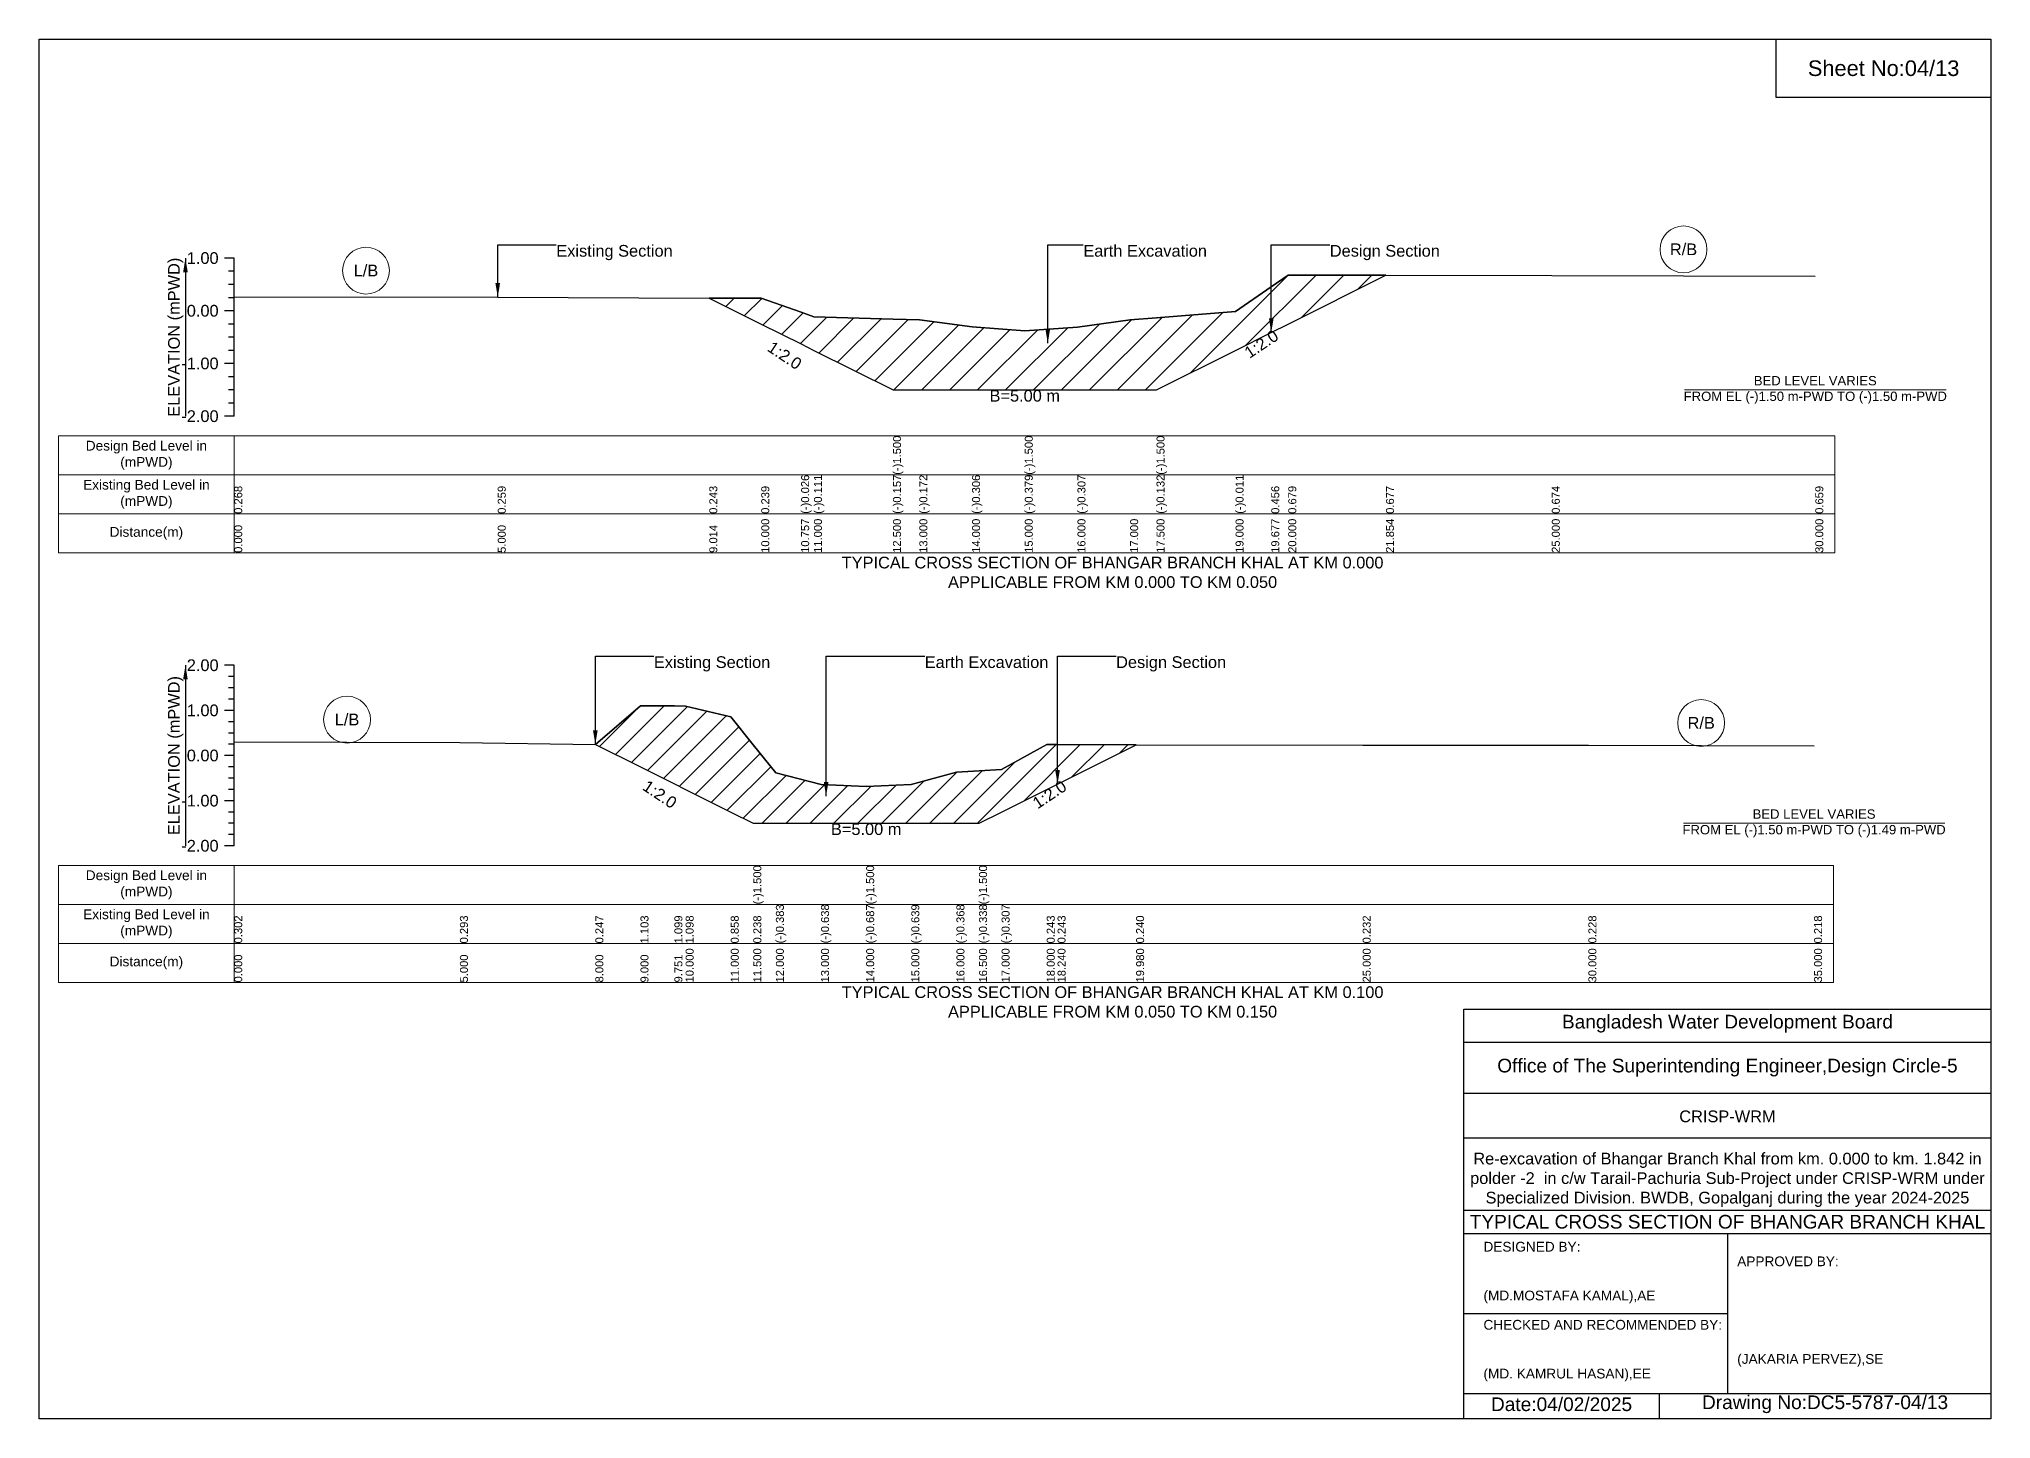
# Model space of a CAD drawing. Header units: inches. Extents: x 91000 to 238000, y -13637 to 0.
# Drawn here: x 130000 to 138000, y -5656 to 0 of the extents above; entities that cross this region are included whole.
import ezdxf

# ---------------------------------------------------------------- set-up
doc = ezdxf.new("R2010")
doc.units = ezdxf.units.IN
doc.header["$LTSCALE"] = 7
doc.header["$MEASUREMENT"] = 0
for name, color, linetype, lineweight in [('Cross section Data Border', 7, 'Continuous', 9), ('Cross Section Labels', 7, 'Continuous', 9), ('Existing_Bed_Level for Xsection', 7, 'Continuous', 25)]:
    doc.layers.add(name, color=color, linetype=linetype, lineweight=lineweight)
doc.styles.get("Standard").update_dxf_attribs({"font": 'arial.ttf'})
doc.dimstyles.get("Standard").update_dxf_attribs({"dimtxt": 0.18, "dimasz": 0.18, "dimexe": 0.18, "dimexo": 0.0625, "dimgap": 0.09, "dimtad": 0, "dimtih": 1, "dimtoh": 1, "dimdec": 4, "dimzin": 0, "dimdsep": 46, "dimtxsty": 'Standard', "dimcen": 0.09, "dimadec": 0, "dimazin": 0, "dimtfac": 1, "dimtdec": 4, "dimtofl": 0, "dimtmove": 0, "dimatfit": 3, "dimfxl": 1, "dimtolj": 1, "dimtzin": 0, "dimarcsym": 0})

msp = doc.modelspace()

# ---------------------------------------------------------------- hatches: boundary and pattern name
at = {"layer": 'Existing_Bed_Level for Xsection'}
h = msp.add_hatch(dxfattribs=at)
h.set_pattern_fill('ANSI31', color=256, scale=648, style=0)
h.paths.add_polyline_path([(132747, -1061.7), (132960, -1168.1), (133123.5, -1249.9), (133176, -1276.1), (133500, -1438.1), (133608, -1438.1), (133824, -1438.1), (134040, -1438.1), (134256, -1438.1), (134472, -1438.1), (134580, -1438.1), (134904, -1276.1), (135050.3, -1203), (135120, -1168.1), (135520.5, -967.9), (135120, -967.5), (135050.3, -1015.6), (134904, -1116.5), (134580, -1142.6), (134472, -1151.3), (134256, -1180.4), (134040, -1196), (133824, -1180.2), (133608, -1151.3), (133500, -1148), (133176, -1138.1), (133123.5, -1119.7), (132960, -1062.5)])
h = msp.add_hatch(dxfattribs=at)
h.set_pattern_fill('ANSI31', color=256, scale=555, style=0)
h.paths.add_polyline_path([(132280.4, -2890.9), (132465, -2983.2), (132604, -3052.6), (132650, -3075.7), (132835, -3168.2), (132927.5, -3214.4), (133020, -3214.4), (133205, -3214.4), (133390, -3214.4), (133575, -3214.4), (133760, -3214.4), (133852.5, -3214.4), (133945, -3168.2), (134130, -3075.7), (134174.4, -3053.5), (134496.3, -2892.5), (134174.4, -2892), (134130, -2891.9), (133945, -2993.7), (133852.5, -2999.3), (133760, -3005), (133575, -3055.1), (133390, -3064), (133205, -3054.9), (133020, -3007.8), (132927.5, -2893), (132835, -2778.2), (132650, -2733.8), (132604, -2733.5), (132465, -2732.8)])

# ---------------------------------------------------------------- linework, layer by layer
for points in [[(130000, 0), (138000, 0), (138000, -5656), (130000, -5656)], [(137120, 0), (138000, 0), (138000, -240), (137120, -240)]]:
    msp.add_lwpolyline(points, close=True)
for points in [[(135840, -5656), (135840, -3976), (138000, -3976)], [(135840, -4112), (138000, -4112)], [(135840, -4320), (138000, -4320)], [(135840, -4504), (138000, -4504)], [(135840, -4800), (138000, -4800)], [(135840, -4896), (138000, -4896)], [(136920, -4896), (136920, -5552)], [(135840, -5224), (136920, -5224)], [(135840, -5552), (138000, -5552)], [(136640, -5552), (136640, -5656)]]:
    msp.add_lwpolyline(points)
at = {"layer": 'Cross section Data Border'}
for points in [[(130080, -1626.1), (137360, -1626.1), (137360, -2106.1), (130080, -2106.1)], [(130080, -3386.9), (137355, -3386.9), (137355, -3866.9), (130080, -3866.9)]]:
    msp.add_lwpolyline(points, close=True, dxfattribs=at)
for points in [[(130800, -1626.1), (130800, -2106.1)], [(130080, -1786.1), (137360, -1786.1)], [(130080, -1946.1), (137360, -1946.1)], [(130800, -3386.9), (130800, -3866.9)], [(130080, -3546.9), (137355, -3546.9)], [(130080, -3706.9), (137355, -3706.9)]]:
    msp.add_lwpolyline(points, dxfattribs=at)
at = {"layer": 'Cross Section Labels'}
for points in [[(136744.2, -1438.1), (137815.8, -1438.1)], [(136739.2, -3214.4), (137810.8, -3214.4)]]:
    msp.add_lwpolyline(points, dxfattribs=at)
for centre in [(136740, -862.2), (131340, -949.2), (131262.5, -2789.4), (136812.5, -2803.2)]:
    msp.add_circle(centre, 96, dxfattribs=at)
at = {"layer": 'Existing_Bed_Level for Xsection'}
for points in [[(130800, -898.1), (130760, -898.1)], [(130800, -952.1), (130776, -952.1)], [(130800, -1546.1), (130800, -1330.1), (130800, -1114.1), (130800, -898.1)], [(130800, -1006.1), (130776, -1006.1)], [(130800, -1056.2), (131880, -1058.2), (132747, -1061.7), (132960, -1062.5), (133123.5, -1119.7), (133176, -1138.1), (133500, -1148), (133500, -1148), (133608, -1151.3), (133824, -1180.2), (134040, -1196), (134040, -1196), (134256, -1180.4), (134472, -1151.3), (134580, -1142.6), (134580, -1142.6), (134904, -1116.5), (135050.3, -1015.6), (135120, -967.5), (135520.5, -967.9), (136200, -968.6), (137280, -971.8)], [(130800, -1114.1), (130760, -1114.1)], [(130800, -1060.1), (130776, -1060.1)], [(130800, -1168.1), (130776, -1168.1)], [(130800, -1222.1), (130776, -1222.1)], [(130800, -1276.1), (130776, -1276.1)], [(130800, -1330.1), (130760, -1330.1)], [(130800, -1384.1), (130776, -1384.1)], [(130800, -1438.1), (130776, -1438.1)], [(130800, -1492.1), (130776, -1492.1)], [(130800, -1546.1), (130760, -1546.1)], [(130800, -2566.9), (130760, -2566.9)], [(130800, -2613.2), (130776, -2613.2)], [(130800, -3306.9), (130800, -3121.9), (130800, -2936.9), (130800, -2751.9), (130800, -2566.9)], [(130800, -2659.4), (130776, -2659.4)], [(130800, -2705.7), (130776, -2705.7)], [(130800, -2751.9), (130760, -2751.9)], [(130800, -2798.2), (130776, -2798.2)], [(130800, -2881), (131725, -2882.7), (132280, -2891.2), (132280.4, -2890.9), (132465, -2732.8), (132604, -2733.5), (132650, -2733.8), (132835, -2778.2), (132927.5, -2893), (132927.5, -2893), (133020, -3007.8), (133205, -3054.9), (133390, -3064), (133390, -3064), (133575, -3055.1), (133760, -3005), (133852.5, -2999.3), (133852.5, -2999.3), (133945, -2993.7), (134130, -2891.9), (134174.4, -2892), (134496.3, -2892.5), (135425, -2894), (136350, -2894.7), (137275, -2896.6)], [(130800, -2844.4), (130776, -2844.4)], [(130800, -2936.9), (130760, -2936.9)], [(130800, -2890.7), (130776, -2890.7)], [(130800, -2983.2), (130776, -2983.2)], [(130800, -3029.4), (130776, -3029.4)], [(130800, -3075.7), (130776, -3075.7)], [(130800, -3121.9), (130760, -3121.9)], [(130800, -3168.2), (130776, -3168.2)], [(130800, -3214.4), (130776, -3214.4)], [(130800, -3260.7), (130776, -3260.7)], [(130800, -3306.9), (130760, -3306.9)]]:
    msp.add_lwpolyline(points, dxfattribs=at)
for points in [[(132747, -1061.7), (132747, -1061.7), (132960, -1168.1), (133123.5, -1249.9), (133176, -1276.1), (133500, -1438.1), (133500, -1438.1), (133608, -1438.1), (133824, -1438.1), (134040, -1438.1), (134040, -1438.1), (134256, -1438.1), (134472, -1438.1), (134580, -1438.1), (134580, -1438.1), (134904, -1276.1), (135050.3, -1203), (135120, -1168.1), (135520.5, -967.9), (135120, -967.5), (135050.3, -1015.6), (134904, -1116.5), (134580, -1142.6), (134580, -1142.6), (134472, -1151.3), (134256, -1180.4), (134040, -1196), (134040, -1196), (133824, -1180.2), (133608, -1151.3), (133500, -1148), (133500, -1148), (133176, -1138.1), (133123.5, -1119.7), (132960, -1062.5), (132747, -1061.7)], [(132280.4, -2890.9), (132280.4, -2890.9), (132465, -2983.2), (132604, -3052.6), (132650, -3075.7), (132835, -3168.2), (132927.5, -3214.4), (132927.5, -3214.4), (133020, -3214.4), (133205, -3214.4), (133390, -3214.4), (133390, -3214.4), (133575, -3214.4), (133760, -3214.4), (133852.5, -3214.4), (133852.5, -3214.4), (133945, -3168.2), (134130, -3075.7), (134174.4, -3053.5), (134496.3, -2892.5), (134496.3, -2892.5), (134496.3, -2892.5), (134174.4, -2892), (134130, -2891.9), (133945, -2993.7), (133852.5, -2999.3), (133852.5, -2999.3), (133760, -3005), (133575, -3055.1), (133390, -3064), (133390, -3064), (133205, -3054.9), (133020, -3007.8), (132927.5, -2893), (132927.5, -2893), (132835, -2778.2), (132650, -2733.8), (132604, -2733.5), (132465, -2732.8), (132280.4, -2890.9)]]:
    msp.add_lwpolyline(points, close=True, dxfattribs=at)

# ---------------------------------------------------------------- texts
at = {"attachment_point": 5}
for s, insert, char_height in [('Sheet No:04/13', (137560, -120), 64), ('Bangladesh Water Development Board', (136920, -4036), 56), ('Office of The Superintending Engineer,Design Circle-5', (136920, -4216), 56)]:
    msp.add_mtext(s, dxfattribs=dict(at, insert=insert, char_height=char_height))
for s, insert, char_height, width, attachment_point in [('CRISP-WRM', (136920, -4416), 48, 2240, 5), ('Re-excavation of Bhangar Branch Khal from km. 0.000 to km. 1.842 in polder -2  in c/w Tarail-Pachuria Sub-Project under CRISP-WRM under Specialized Division. BWDB, Gopalganj during the year 2024-2025', (136920, -4676), 48, 2160, 5), ('TYPICAL CROSS SECTION OF BHANGAR BRANCH KHAL', (136920, -4848), 56, 2240, 5), ('DESIGNED BY:^J^J^J(MD.MOSTAFA KAMAL),AE', (135920, -5056), 40, 1120, 4), ('APPROVED BY:^J^J^J^J^J^J(JAKARIA PERVEZ),SE', (136960, -5216), 40, 1120, 4), ('CHECKED AND RECOMMENDED BY:^J^J^J(MD. KAMRUL HASAN),EE', (135920, -5376), 40, 1120, 4), ('Date:04/02/2025', (136240, -5596), 56, 1120, 5), ('Drawing No:DC5-5787-04/13', (137320, -5596), 56, 1760, 5)]:
    msp.add_mtext(s, dxfattribs=dict(insert=insert, char_height=char_height, width=width, attachment_point=attachment_point))
at = {"layer": 'Cross section Data Border', "char_height": 40, "width": 640, "attachment_point": 5}
for s, insert in [('Design Bed Level in (mPWD)', (130440, -1706.1)), ('Existing Bed Level in (mPWD)', (130440, -1866.1)), ('Distance(m)', (130440, -2026.1)), ('Design Bed Level in (mPWD)', (130440, -3466.9)), ('Existing Bed Level in (mPWD)', (130440, -3626.9)), ('Distance(m)', (130440, -3786.9))]:
    msp.add_mtext(s, dxfattribs=dict(at, insert=insert))
at = {"layer": 'Cross Section Labels'}
for s, insert, char_height, attachment_point in [('Existing Section', (132120, -844.1), 48, 1), ('Earth Excavation', (134280, -844.1), 48, 1), ('Design Section', (135290.3, -844.1), 48, 1), ('R/B', (136740, -862.2), 48, 5), ('L/B', (131340, -949.2), 48, 5), ('B=5.00 m', (134040, -1438.1), 48, 2), ('BED LEVEL VARIES ^JFROM EL (-)1.50 m-PWD TO (-)1.50 m-PWD', (137280, -1438.1), 38.4, 5), ('TYPICAL CROSS SECTION OF BHANGAR BRANCH KHAL AT KM 0.000^JAPPLICABLE FROM KM 0.000 TO KM 0.050', (134400, -2186.1), 48, 5), ('Existing Section', (132520, -2529.9), 48, 1), ('Earth Excavation', (133630, -2529.9), 48, 1), ('Design Section', (134414.4, -2529.9), 48, 1), ('L/B', (131262.5, -2789.4), 48, 5), ('R/B', (136812.5, -2803.2), 48, 5), ('BED LEVEL VARIES ^JFROM EL (-)1.50 m-PWD TO (-)1.49 m-PWD', (137275, -3214.4), 38.4, 5), ('B=5.00 m', (133390, -3214.4), 48, 2), ('TYPICAL CROSS SECTION OF BHANGAR BRANCH KHAL AT KM 0.100^JAPPLICABLE FROM KM 0.050 TO KM 0.150', (134400, -3946.9), 48, 5)]:
    msp.add_mtext(s, dxfattribs=dict(at, insert=insert, char_height=char_height, attachment_point=attachment_point))
at = {"layer": 'Cross Section Labels', "char_height": 48, "attachment_point": 2}
for insert, rotation in [((134996.3, -1230), 33.69007), ((133069.5, -1276.9), 326.30993), ((132557.7, -3075.8), 326.30993), ((134128.1, -3076.6), 33.69007)]:
    msp.add_mtext('1:2.0', dxfattribs=dict(at, insert=insert, rotation=rotation))
at = {"layer": 'Existing_Bed_Level for Xsection', "char_height": 48, "attachment_point": 6}
for s, insert in [('1.00', (130736, -898.1)), ('0.00', (130736, -1114.1)), ('-1.00', (130736, -1330.1)), ('-2.00', (130736, -1546.1)), ('2.00', (130736, -2566.9)), ('1.00', (130736, -2751.9)), ('0.00', (130736, -2936.9)), ('-1.00', (130736, -3121.9)), ('-2.00', (130736, -3306.9))]:
    msp.add_mtext(s, dxfattribs=dict(at, insert=insert))
at = {"layer": 'Existing_Bed_Level for Xsection', "rotation": 90}
for s, insert, char_height, attachment_point in [('ELEVATION (mPWD)', (130560, -1222.1), 48, 5), ('(-)1.500', (133500, -1786.1), 32.8, 1), ('(-)1.500', (134040, -1786.1), 32.8, 1), ('(-)1.500', (134580, -1786.1), 32.8, 1), ('0.268', (130800, -1946.1), 32.8, 1), ('0.259', (131880, -1946.1), 32.8, 1), ('0.243', (132747, -1946.1), 32.8, 1), ('0.239', (132960, -1946.1), 32.8, 1), ('(-)0.026', (133123.5, -1946.1), 32.8, 1), ('(-)0.111', (133176, -1946.1), 32.8, 1), ('(-)0.157', (133500, -1946.1), 32.8, 1), ('(-)0.172', (133608, -1946.1), 32.8, 1), ('(-)0.306', (133824, -1946.1), 32.8, 1), ('(-)0.379', (134040, -1946.1), 32.8, 1), ('(-)0.307', (134256, -1946.1), 32.8, 1), ('(-)0.132', (134580, -1946.1), 32.8, 1), ('(-)0.011', (134904, -1946.1), 32.8, 1), ('0.456', (135050.3, -1946.1), 32.8, 1), ('0.679', (135120, -1946.1), 32.8, 1), ('0.677', (135520.5, -1946.1), 32.8, 1), ('0.674', (136200, -1946.1), 32.8, 1), ('0.659', (137280, -1946.1), 32.8, 1), ('0.000', (130800, -2106.1), 32.8, 1), ('5.000', (131880, -2106.1), 32.8, 1), ('9.014', (132747, -2106.1), 32.8, 1), ('10.000', (132960, -2106.1), 32.8, 1), ('10.757', (133123.5, -2106.1), 32.8, 1), ('11.000', (133176, -2106.1), 32.8, 1), ('12.500', (133500, -2106.1), 32.8, 1), ('13.000', (133608, -2106.1), 32.8, 1), ('14.000', (133824, -2106.1), 32.8, 1), ('15.000', (134040, -2106.1), 32.8, 1), ('16.000', (134256, -2106.1), 32.8, 1), ('17.000', (134472, -2106.1), 32.8, 1), ('17.500', (134580, -2106.1), 32.8, 1), ('19.000', (134904, -2106.1), 32.8, 1), ('19.677', (135050.3, -2106.1), 32.8, 1), ('20.000', (135120, -2106.1), 32.8, 1), ('21.854', (135520.5, -2106.1), 32.8, 1), ('25.000', (136200, -2106.1), 32.8, 1), ('30.000', (137280, -2106.1), 32.8, 1), ('ELEVATION (mPWD)', (130560, -2936.9), 48, 5), ('(-)1.500', (132927.5, -3546.9), 32.8, 1), ('(-)1.500', (133390, -3546.9), 32.8, 1), ('(-)1.500', (133852.5, -3546.9), 32.8, 1), ('0.302', (130800, -3706.9), 32.8, 1), ('0.293', (131725, -3706.9), 32.8, 1), ('0.247', (132280, -3706.9), 32.8, 1), ('1.103', (132465, -3706.9), 32.8, 1), ('1.099', (132604, -3706.9), 32.8, 1), ('1.098', (132650, -3706.9), 32.8, 1), ('0.858', (132835, -3706.9), 32.8, 1), ('0.238', (132927.5, -3706.9), 32.8, 1), ('(-)0.383', (133020, -3706.9), 32.8, 1), ('(-)0.638', (133205, -3706.9), 32.8, 1), ('(-)0.687', (133390, -3706.9), 32.8, 1), ('(-)0.639', (133575, -3706.9), 32.8, 1), ('(-)0.368', (133760, -3706.9), 32.8, 1), ('(-)0.338', (133852.5, -3706.9), 32.8, 1), ('(-)0.307', (133945, -3706.9), 32.8, 1), ('0.243', (134130, -3706.9), 32.8, 1), ('0.243', (134174.4, -3706.9), 32.8, 1), ('0.240', (134496.3, -3706.9), 32.8, 1), ('0.232', (135425, -3706.9), 32.8, 1), ('0.228', (136350, -3706.9), 32.8, 1), ('0.218', (137275, -3706.9), 32.8, 1), ('0.000', (130800, -3866.9), 32.8, 1), ('5.000', (131725, -3866.9), 32.8, 1), ('8.000', (132280, -3866.9), 32.8, 1), ('9.000', (132465, -3866.9), 32.8, 1), ('9.751', (132604, -3866.9), 32.8, 1), ('10.000', (132650, -3866.9), 32.8, 1), ('11.000', (132835, -3866.9), 32.8, 1), ('11.500', (132927.5, -3866.9), 32.8, 1), ('12.000', (133020, -3866.9), 32.8, 1), ('13.000', (133205, -3866.9), 32.8, 1), ('14.000', (133390, -3866.9), 32.8, 1), ('15.000', (133575, -3866.9), 32.8, 1), ('16.000', (133760, -3866.9), 32.8, 1), ('16.500', (133852.5, -3866.9), 32.8, 1), ('17.000', (133945, -3866.9), 32.8, 1), ('18.000', (134130, -3866.9), 32.8, 1), ('18.240', (134174.4, -3866.9), 32.8, 1), ('19.980', (134496.3, -3866.9), 32.8, 1), ('25.000', (135425, -3866.9), 32.8, 1), ('30.000', (136350, -3866.9), 32.8, 1), ('35.000', (137275, -3866.9), 32.8, 1)]:
    msp.add_mtext(s, dxfattribs=dict(at, insert=insert, char_height=char_height, attachment_point=attachment_point))

# ---------------------------------------------------------------- leaders
at = {"layer": 'Cross Section Labels', "annotation_type": 0, "has_hookline": 1, "hookline_direction": 0}
for points, text_width in [([(131880, -1058.2), (131880, -844.1), (132119.9, -844.1)], 467.2), ([(134134.3, -1247.2), (134134.3, -844.1), (134279.9, -844.1)], 497), ([(135050.3, -1203), (135050.3, -844.1), (135290.2, -844.1)], 441.2), ([(132280, -2891.2), (132280, -2529.9), (132519.9, -2529.9)], 467.2), ([(133225.9, -3103.1), (133225.9, -2529.9), (133629.9, -2529.9)], 497), ([(134174.4, -3053.5), (134174.4, -2529.9), (134414.3, -2529.9)], 441.2)]:
    msp.add_leader(points, dimstyle='Standard', override={"dimasz": 57.6}, dxfattribs=dict(at, text_width=text_width))
at = {"layer": 'Existing_Bed_Level for Xsection'}
for points in [[(130600, -898.1), (130600, -1546.1)], [(130600, -2566.9), (130600, -3306.9)]]:
    msp.add_leader(points, dimstyle='Standard', override={"dimasz": 57.6}, dxfattribs=at)

doc.saveas('drawing.dxf')
